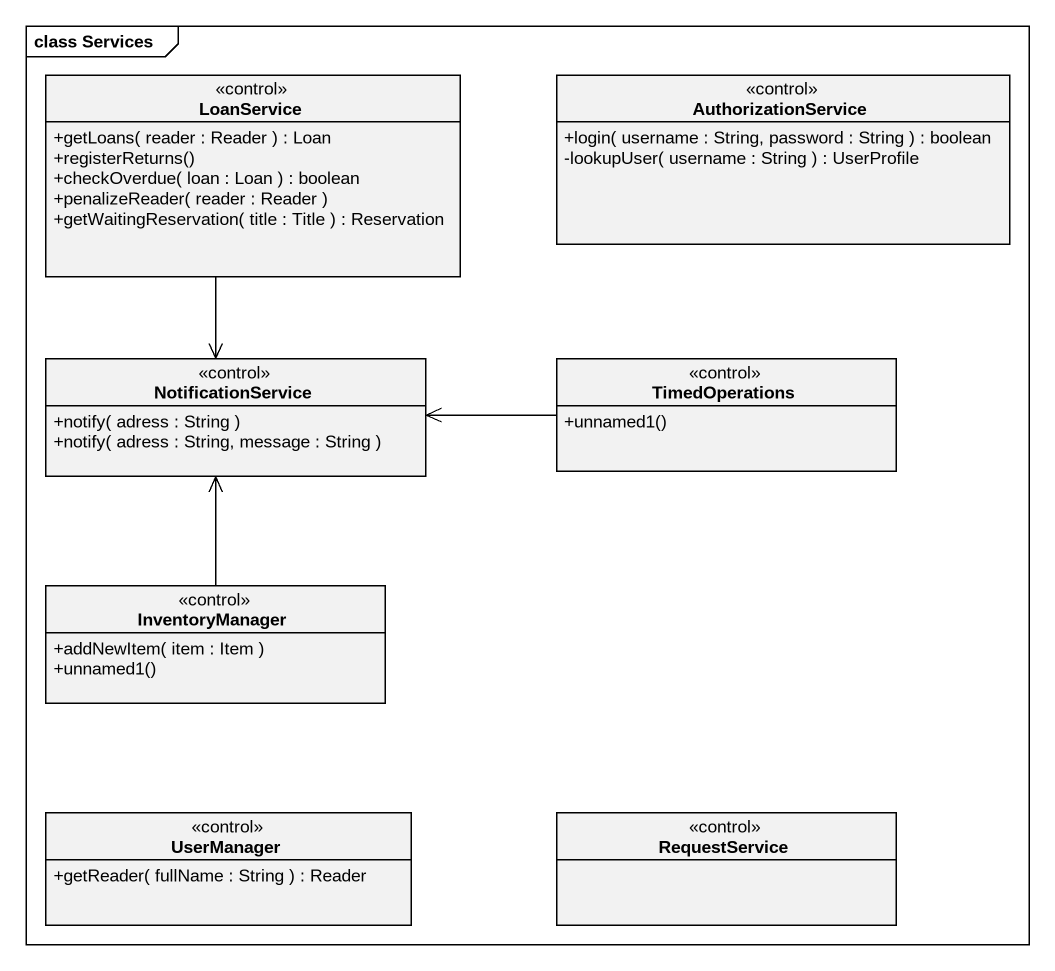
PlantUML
@startuml
mainframe class Services
hide circle
hide empty members
skinparam classAttributeIconSize 0
class LoanService <<control>> {
  +getLoans( reader : Reader ) : Loan
  +registerReturns()
  +checkOverdue( loan : Loan ) : boolean
  +penalizeReader( reader : Reader )
  +getWaitingReservation( title : Title ) : Reservation
}
class AuthorizationService <<control>> {
  +login( username : String, password : String ) : boolean
  -lookupUser( username : String ) : UserProfile
}
class NotificationService <<control>> {
  +notify( adress : String )
  +notify( adress : String, message : String )
}
class TimedOperations <<control>> {
  +unnamed1()
}
class InventoryManager <<control>> {
  +addNewItem( item : Item )
  +unnamed1()
}
class UserManager <<control>> {
  +getReader( fullName : String ) : Reader
}
class RequestService <<control>>
LoanService --> NotificationService
TimedOperations -left-> NotificationService
InventoryManager -up-> NotificationService
@enduml
